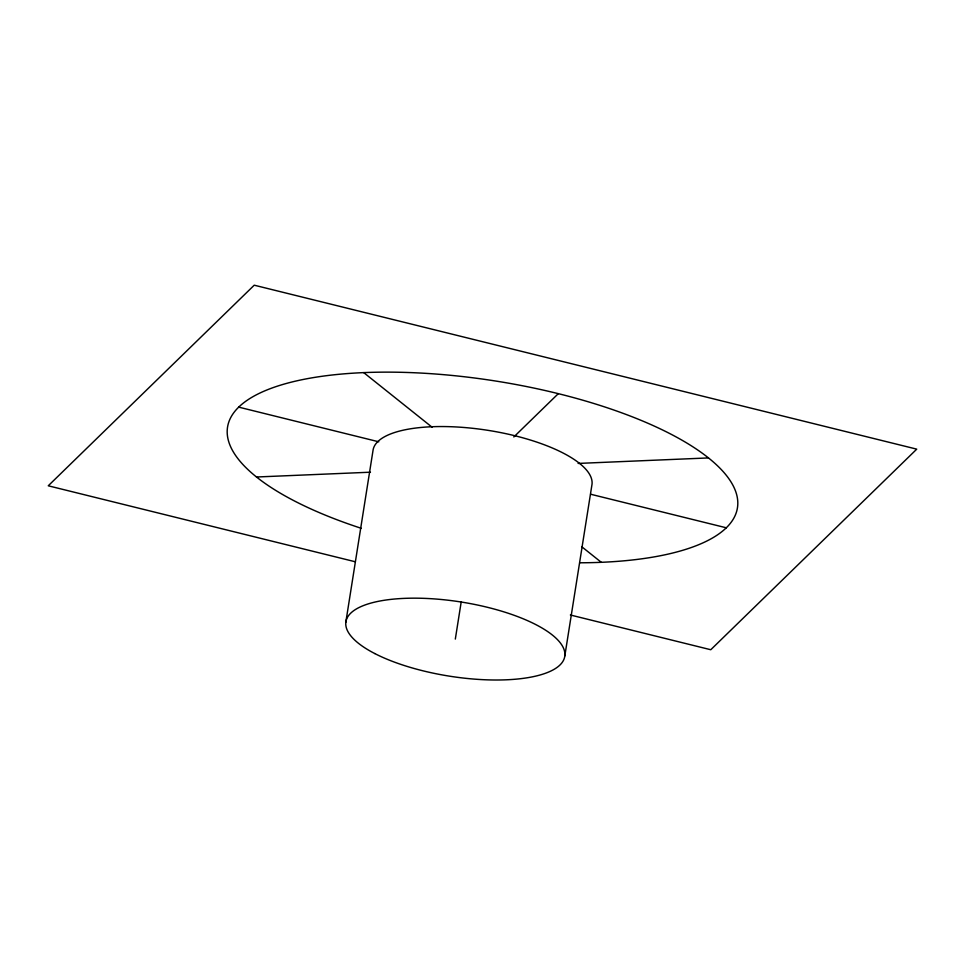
<?xml version="1.0" encoding="UTF-8"?>
<svg xmlns="http://www.w3.org/2000/svg" width="965" height="965" viewBox="0 0 965 965"><rect width="100%" height="100%" fill="white"/><g stroke="black" fill="none" stroke-linecap="round" stroke-linejoin="round"><path stroke-width="1.45" d="M345.808 622.268L372.985 450.655A110.806 37.538 9 0 1 486.843 430.161A110.806 37.538 9 0 1 592.015 484.285L564.827 655.898M455.323 639.083L461.173 602.1M513.826 436.964L558.301 393.66M256.521 477L370.464 472.199M578.107 463.429L708.479 457.929M238.705 407.133L378.775 441.801M590.604 494.225L726.295 527.795M355.373 561.787L48.25 485.793L254.229 285.194L916.75 449.147L710.771 649.735L570.363 614.995M363.709 372.611L432.115 427.23M581.702 546.685L601.292 562.318M361.236 528.301A258.113 87.429 9 0 1 291.128 382.2A258.113 87.429 9 0 1 690.421 445.239A258.113 87.429 9 0 1 579.724 562.788M374.806 653.57A110.806 37.538 9 0 0 559.977 664.981A110.806 37.538 9 0 0 431.174 598.698A110.806 37.538 9 0 0 374.806 653.57"/></g></svg>
